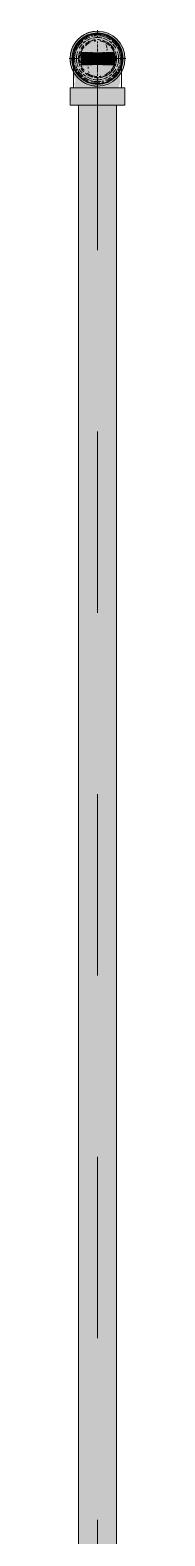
# Model space of a CAD drawing. Header units: millimetres. Extents: x -4000 to 187956, y -58990 to 162485.
# Drawn here: x 59225 to 59275, y 138157 to 139475 of the extents above; entities that cross this region are included whole.
import ezdxf

# ---------------------------------------------------------------- set-up
doc = ezdxf.new("R2010")
doc.units = ezdxf.units.MM
doc.linetypes.add('Dash 1_16_', pattern=[317.5, 158.75, -158.75])
for name, color, linetype, lineweight in [('F-SPRN', 3, 'Continuous', 9), ('P-PIPE', 3, 'Continuous', 9), ('P-PIPE-CNTR', 3, 'Continuous', 9)]:
    doc.layers.add(name, color=color, linetype=linetype, lineweight=lineweight)

# ---------------------------------------------------------------- blocks, each defined once
blk = doc.blocks.new('Sprinkler_Up - DN20-V965-FFS - TANG 1')
at = {"layer": 'F-SPRN', "transparency": 33554534}
for points in [[(-22.2, 0), (-3.9, 0.7), (-1.7, 2.9), (-1.2, 3.5), (-0.6, 4), (0.6, 4), (1.2, 3.5), (1.7, 2.9), (4.6, 0), (22.2, 0), (18, 13.1), (6.9, 21.2), (-6.9, 21.2), (-18, 13.1), (-20.5, 5.2)], [(0, -16.7), (4.3, -16.1), (11.8, -11.8), (16.1, -4.3), (15, 6.3), (11.8, 11.8), (8.3, 14.4), (0, 16.7), (-4.3, 16.1), (-11.8, 11.8), (-16.1, 4.3), (-16.1, -4.3), (-11.8, -11.8), (-8.3, -14.4)], [(0, -15.6), (7.8, -13.5), (13.5, -7.8), (15.1, -4), (14.1, 6.3), (13.5, 7.8), (7.8, 13.5), (0, 15.6), (-7.8, 13.5), (-11, 11), (-15.1, 4), (-15.1, -4), (-11, -11), (-7.8, -13.5)], [(0, -21.2), (6.9, -21.2), (18, -13.1), (22.2, 0), (3.9, -0.7), (1.7, -2.9), (1.2, -3.5), (0.6, -4), (-0.6, -4), (-1.2, -3.5), (-1.7, -2.9), (-4.6, 0), (-22.2, 0), (-18, -13.1), (-6.9, -21.2)], [(-10.9, -5.5), (-10.9, 5.4), (-14.5, 5.4), (-14.5, -5.5)], [(-7.7, -5.5), (-7.7, 5.4), (-10.9, 5.4), (-10.9, -5.5)], [(0, -5.5), (0, 5.4), (-7.7, 5.4), (-7.7, -5.5)], [(0, 0), (5.7, 0), (2.9, 4.9), (-2.9, 4.9), (-5.7, 0)], [(2.9, -4.9), (5.7, 0), (-5.7, 0), (-2.9, -4.9)], [(-4.6, 0), (4.6, 0), (0, 4.6)], [(0, -4.6), (4.6, 0), (-4.6, 0)], [(0, -2.6), (1.3, 0), (-1.8, 0)], [(-1.3, 0), (1.8, 0), (0, 2.6)], [(7.7, -5.5), (7.7, 5.4), (0, 5.4), (0, -5.5)], [(10.9, -5.5), (10.9, 5.4), (7.7, 5.4), (7.7, -5.5)], [(14.5, -5.5), (14.5, 5.4), (10.9, 5.4), (10.9, -5.5)]]:
    blk.add_hatch(color=1, dxfattribs=at).paths.add_polyline_path(points)
at = {"layer": 'F-SPRN', "color": 1}
for p, q in [((-11.5, 5.4), (-14.5, 5.4)), ((-14.5, 5.4), (-11.3, 5.4)), ((-14.5, 5.4), (-14.5, 3.7)), ((-14.5, 3.3), (-14.5, 0)), ((-11.5, 5.4), (-11.5, 4)), ((-10.9, 1.9), (-10.9, 3.6)), ((-10.8, 5.4), (-8, 5.4)), ((-8.1, 5.4), (-10.8, 5.4)), ((-8.1, 5.4), (-8.1, 2.8)), ((-8.1, 2.5), (-8.1, 0.7)), ((-7.7, 4.8), (-7.7, 2.7)), ((-7.7, 4.8), (-7.7, 2.7)), ((-7.7, 2.1), (-7.7, 0.5)), ((-7.7, 2.1), (-7.7, 0.5)), ((-6.7, 5.4), (-4.7, 5.4)), ((-5.8, 3.8), (-5.8, 2.2)), ((-2.1, 0), (-2.1, 0)), ((-2.1, 0), (-2.1, -0.1)), ((-2, 0.6), (-2, 0.5)), ((-2, 0.5), (-2, 0.5)), ((-0.6, 2), (-0.6, 2)), ((-0.5, 2), (-0.6, 2)), ((0, 2.1), (-0.1, 2.1)), ((2.1, 0), (2.1, 0.1)), ((2.1, 0), (2.1, 0)), ((4.7, 5.4), (6.5, 5.4)), ((7.7, 5.4), (10.8, 5.4)), ((7.7, 5.2), (7.7, 2.7)), ((7.7, 5.2), (7.7, 2.7)), ((7.7, 2.3), (7.7, 0.5)), ((7.7, 2.3), (7.7, 0.5)), ((10.8, 5.4), (8.1, 5.4)), ((8.1, 5.4), (8.1, 2.8)), ((8.1, 2.5), (8.1, 0.4)), ((10.9, 5.4), (14.5, 5.4)), ((10.9, 3.6), (10.9, 0.2)), ((14.5, 5.4), (11.5, 5.4)), ((11.5, 5.4), (11.5, 4)), ((11.5, 3), (11.5, 0.2)), ((14.5, 5.4), (14.5, -5.5)), ((-14.5, -1.3), (-14.5, -3.7)), ((-11.1, -5.5), (-14.5, -5.5)), ((-14.5, -5.5), (-11.5, -5.5)), ((-10.9, -2.6), (-10.9, -1.3)), ((-10.8, -5.5), (-8.1, -5.5)), ((-7.8, -5.5), (-10.8, -5.5)), ((-8.1, -4.2), (-8.1, -5.5)), ((-7.7, -2.7), (-7.7, -4)), ((-7.7, -2.7), (-7.7, -4)), ((-7, -5.5), (-5.8, -5.5)), ((-4.8, -5.5), (-7, -5.5)), ((-5.8, -2.3), (-5.8, -3.8)), ((0, -2.1), (0.1, -2.1)), ((7, -5.5), (4.8, -5.5)), ((5.8, -2.2), (5.8, -3.8)), ((5.8, -5.5), (7, -5.5)), ((7.7, -0.5), (7.7, -2.3)), ((7.7, -0.5), (7.7, -2.3)), ((7.7, -2.7), (7.7, -5.4)), ((7.7, -2.7), (7.7, -5.4)), ((10.8, -5.5), (7.7, -5.5)), ((8.1, -0.4), (8.1, -2.5)), ((8.1, -2.8), (8.1, -5.5)), ((8.1, -5.5), (10.8, -5.5)), ((10.9, -0.2), (10.9, -3.6)), ((14.5, -5.5), (10.9, -5.5)), ((11.5, -0.2), (11.5, -3)), ((11.5, -4), (11.5, -5.5)), ((11.5, -5.5), (14.5, -5.5))]:
    blk.add_line(p, q, dxfattribs=at)
at = {"layer": 'F-SPRN', "color": 1, "flags": 128}
for points in [[(-2, 0.5), (-2, 0.4), (-2.1, 0.3), (-2.1, 0.2), (-2.1, 0.1), (-2.1, 0)], [(-0.6, 2), (-0.7, 2), (-0.8, 1.9), (-0.9, 1.9), (-0.9, 1.9), (-1, 1.8), (-1.1, 1.8), (-1.2, 1.7), (-1.2, 1.7), (-1.3, 1.6), (-1.4, 1.6), (-1.4, 1.5), (-1.5, 1.5), (-1.5, 1.4), (-1.6, 1.3), (-1.6, 1.3), (-1.7, 1.2), (-1.7, 1.1), (-1.8, 1.1), (-1.8, 1), (-1.9, 0.9), (-1.9, 0.8), (-1.9, 0.8), (-2, 0.7), (-2, 0.6)], [(-0.1, 2.1), (-0.1, 2.1), (-0.2, 2.1), (-0.3, 2.1), (-0.4, 2), (-0.5, 2)], [(2.1, 0.1), (2.1, 0.2), (2.1, 0.2), (2.1, 0.3), (2, 0.4), (2, 0.5), (2, 0.6), (2, 0.7), (1.9, 0.7), (1.9, 0.8), (1.9, 0.9), (1.8, 1), (1.8, 1), (1.8, 1.1), (1.7, 1.2), (1.7, 1.2), (1.6, 1.3), (1.6, 1.4), (1.5, 1.4), (1.4, 1.5), (1.4, 1.5), (1.3, 1.6), (1.3, 1.7), (1.2, 1.7), (1.1, 1.7), (1.1, 1.8), (1, 1.8), (0.9, 1.9), (0.8, 1.9), (0.8, 1.9), (0.7, 2), (0.6, 2), (0.5, 2), (0.4, 2), (0.4, 2), (0.3, 2.1), (0.2, 2.1), (0.1, 2.1), (0, 2.1)], [(-2.1, -0.1), (-2.1, -0.2), (-2.1, -0.2), (-2.1, -0.3)], [(-2.1, -0.3), (-2, -0.4), (-2, -0.5), (-2, -0.6), (-2, -0.7), (-1.9, -0.7), (-1.9, -0.8), (-1.9, -0.9), (-1.8, -1), (-1.8, -1), (-1.8, -1.1), (-1.7, -1.2), (-1.7, -1.2), (-1.6, -1.3), (-1.6, -1.4), (-1.5, -1.4), (-1.4, -1.5), (-1.4, -1.5), (-1.3, -1.6), (-1.3, -1.7), (-1.2, -1.7), (-1.1, -1.7), (-1.1, -1.8), (-1, -1.8), (-0.9, -1.9), (-0.8, -1.9), (-0.8, -1.9), (-0.7, -2), (-0.6, -2), (-0.5, -2), (-0.4, -2), (-0.4, -2), (-0.3, -2.1), (-0.2, -2.1), (-0.1, -2.1), (0, -2.1)], [(0.1, -2.1), (0.1, -2.1), (0.2, -2.1), (0.3, -2.1), (0.4, -2), (0.5, -2), (0.6, -2), (0.6, -2), (0.7, -2), (0.8, -1.9), (0.9, -1.9), (0.9, -1.9), (1, -1.8), (1.1, -1.8), (1.2, -1.7), (1.2, -1.7), (1.3, -1.6), (1.4, -1.6), (1.4, -1.5), (1.5, -1.5), (1.5, -1.4), (1.6, -1.3), (1.6, -1.3), (1.7, -1.2), (1.7, -1.1), (1.8, -1.1), (1.8, -1), (1.9, -0.9), (1.9, -0.8), (1.9, -0.8), (2, -0.7), (2, -0.6), (2, -0.5), (2, -0.5), (2, -0.4), (2.1, -0.3), (2.1, -0.2), (2.1, -0.1), (2.1, 0)]]:
    blk.add_lwpolyline(points, dxfattribs=at)
at = {"layer": 'F-SPRN', "color": 1}
for radius, start, end in [(22.2, 360, 180), (21.9, 126.6942, 143.2701), (21.9, 108.2621, 125.7507), (16.7, 121.4181, 130.5751), (16.7, 121.4181, 130.5751), (15.6, 120.5262, 133.2078), (15.6, 120.5262, 133.2078), (16.7, 106.5995, 120), (16.7, 106.5995, 120), (15.6, 114.4363, 119.9813), (15.6, 114.4363, 119.9813), (21.9, 99.348, 107.901), (16.7, 96.4143, 105), (16.7, 96.4143, 105), (21.9, 90.145, 98.8503), (15.6, 95.5762, 100.6843), (15.6, 95.5762, 100.6843), (16.7, 83.0684, 90), (16.7, 83.0684, 90), (21.9, 72.5583, 89.4624), (15.6, 75.573, 80.5892), (15.6, 75.573, 80.5892), (15.6, 67.5614, 74.5481), (15.6, 67.5614, 74.5481), (16.7, 60, 75), (16.7, 60, 75), (15.6, 60.0187, 65.5637), (15.6, 60.0187, 65.5637), (21.9, 54.2493, 71.7379), (15.6, 46.7922, 60), (15.6, 46.7922, 60), (16.7, 49.4249, 58.5819), (16.7, 49.4249, 58.5819), (21.9, 36.7299, 53.3058), (21.9, 165.6773, 179.2615), (21.9, 144.7698, 162.401), (16.7, 167.6802, 180), (16.7, 167.6802, 180), (16.7, 157.6142, 164.9693), (16.7, 157.6142, 164.9693), (15.6, 166.4265, 180), (15.6, 166.4265, 180), (15.6, 156.3845, 165), (15.6, 156.3845, 165), (16.7, 136.7213, 149.931), (16.7, 136.7213, 149.931), (15.6, 150.9409, 156.0102), (15.6, 150.9409, 156.0102), (15.6, 138.4214, 150), (15.6, 138.4214, 150), (4.63, 155.7832, 180), (4.63, 155.7832, 180), (4.63, 109.0192, 138.2703), (4.63, 109.0192, 138.2703), (2.56, 109.0192, 168.8278), (2.56, 109.0192, 168.8278), (2.04, 109.0192, 180), (4.63, 17.9592, 90), (4.63, 17.9592, 90), (3.81, 57.0577, 90), (2.56, 14.5599, 90), (2.56, 14.5599, 90), (2.04, 10.4703, 90), (3.81, 16.1605, 43.8358), (15.6, 30, 41.5786), (15.6, 30, 41.5786), (16.7, 30, 43.2787), (16.7, 30, 43.2787), (15.6, 23.9898, 29.5646), (15.6, 23.9898, 29.5646), (15.6, 15, 23.6155), (15.6, 15, 23.6155), (15.6, 360, 13.6618), (15.6, 0, 13.6618), (16.7, 15, 22.3858), (16.7, 15, 22.3858), (16.7, 360, 12.3198), (16.7, 0, 12.3198), (21.9, 17.599, 35.2302), (21.9, 0.7385, 14.3227), (22.2, 180, 360), (21.9, 180.7385, 194.3227), (21.9, 195.1849, 215.2302), (21.9, 216.7299, 233.3058), (16.7, 180, 192.3198), (16.7, 180, 192.3198), (16.7, 195.0307, 204.6121), (16.7, 195.0307, 204.6121), (15.6, 181.9082, 193.6618), (15.6, 181.9082, 193.6618), (15.6, 197.3339, 209.5646), (15.6, 197.3339, 209.5646), (16.7, 210.069, 223.2787), (16.7, 210.069, 223.2787), (15.6, 212.5472, 221.5786), (15.6, 212.5472, 221.5786), (16.7, 229.4249, 238.5819), (16.7, 229.4249, 238.5819), (15.6, 233.795, 240), (15.6, 233.795, 240), (4.63, 197.9592, 0), (4.63, 197.9592, 360), (3.81, 196.1605, 360), (2.56, 191.1677, 0), (2.56, 191.1677, 360), (2.04, 190.4703, 0), (15.6, 300, 313.2078), (15.6, 300, 313.2078), (16.7, 301.4181, 310.5751), (16.7, 301.4181, 310.5751), (15.6, 318.4214, 330), (15.6, 318.4214, 330), (16.7, 316.7213, 330), (16.7, 316.7213, 330), (21.9, 306.6942, 323.2701), (15.6, 330.4354, 345), (15.6, 330.4354, 336.3845), (15.6, 339.6139, 345), (15.6, 346.3382, 360), (15.6, 346.3382, 360), (16.7, 335.3879, 345), (16.7, 335.3879, 345), (16.7, 347.6802, 360), (16.7, 347.6802, 360), (21.9, 324.7698, 344.8151), (21.9, 345.6773, 359.2615), (21.9, 234.2493, 251.7379), (16.7, 240, 255), (16.7, 240, 255), (15.6, 240.0187, 254.5481), (15.6, 240.0187, 254.5481), (21.9, 252.5583, 269.4624), (15.6, 255, 267.64), (15.6, 255, 267.64), (16.7, 263.0684, 270), (16.7, 263.0684, 270), (21.9, 270.145, 278.8503), (15.6, 275.5762, 280.6843), (15.6, 275.5762, 280.6843), (16.7, 276.4143, 285), (16.7, 276.4143, 285), (21.9, 279.348, 287.901), (16.7, 286.5995, 300), (16.7, 286.5995, 300), (15.6, 294.4363, 299.9813), (15.6, 294.4363, 299.9813), (21.9, 288.2621, 305.7507)]:
    blk.add_arc((0, 0), radius, start, end, dxfattribs=at)
blk = doc.blocks.new('Steel_Elbow_Threaded_HoaPhat - Standard-V966-FFS - TANG 1')
at = {"layer": 'P-PIPE', "lineweight": 13, "transparency": 33554534}
for points in [[(59250, 139426), (59256.2, 139426.8), (59262.1, 139429.2), (59267.1, 139433), (59270.9, 139438), (59273.3, 139443.8), (59274.1, 139450.1), (59273.3, 139456.4), (59270.9, 139462.1), (59267.1, 139467.1), (59262.1, 139471), (59256.2, 139473.4), (59250, 139474.2), (59243.8, 139473.4), (59237.9, 139471), (59233, 139467.1), (59229.1, 139462.1), (59226.7, 139456.3), (59225.9, 139450.1), (59227.6, 139441.7), (59229.1, 139438), (59233, 139433), (59237.9, 139429.2), (59243.8, 139426.8)], [(59229.1, 139409.5), (59250, 139409.5), (59250, 139424.7), (59225.9, 139424.7), (59226.7, 139409.5), (59227.6, 139409.5)], [(59274.1, 139409.5), (59273.3, 139424.7), (59250, 139424.7), (59250, 139409.5), (59273.3, 139409.5)]]:
    blk.add_hatch(color=1, dxfattribs=at).paths.add_polyline_path(points)
h = blk.add_hatch(color=1, dxfattribs=at)
h.paths.add_polyline_path([(59233.1, 139434.9), (59230.5, 139439.5), (59231.4, 139435.6)])
h.paths.add_polyline_path([(59230.4, 139424.7), (59250, 139424.7), (59250, 139428.9), (59242.8, 139430.2), (59244.1, 139428.3), (59236.6, 139433), (59232.6, 139437.1), (59233.8, 139431.9), (59231.4, 139435.6), (59229.1, 139441.6), (59229.4, 139433), (59230.5, 139433.3), (59230.6, 139429.2), (59229.3, 139428.9)])
h = blk.add_hatch(color=1, dxfattribs=at)
h.paths.add_polyline_path([(59257.2, 139430.2), (59259.7, 139430.2), (59255.9, 139428.3)])
h.paths.add_polyline_path([(59268.3, 139424.7), (59269.7, 139428.5), (59269.9, 139435.9), (59270.2, 139440), (59268.8, 139439.5), (59262.8, 139432.6), (59257.2, 139430.2), (59250, 139428.9), (59250, 139424.7), (59266, 139424.7)])
h.paths.add_polyline_path([(59265.7, 139433.4), (59266.1, 139435.6), (59268.2, 139436.4)])
at = {"layer": 'P-PIPE', "color": 20, "lineweight": 13}
for p, q in [((59233, 139462.7), (59233.6, 139463.4)), ((59234.7, 139464.7), (59235.3, 139465.3)), ((59236.5, 139466.4), (59237.2, 139466.9)), ((59237.2, 139466.9), (59237.9, 139467.4)), ((59239.3, 139468.3), (59240, 139468.7)), ((59241.6, 139469.5), (59242.3, 139469.8)), ((59242.3, 139469.8), (59243.1, 139470.1)), ((59249.8, 139471.2), (59250, 139471.2)), ((59252.5, 139471.1), (59253.4, 139471)), ((59261.2, 139468), (59261.9, 139467.5)), ((59261.9, 139467.5), (59262.6, 139467.1)), ((59262.6, 139467.1), (59263.3, 139466.5)), ((59264.6, 139465.4), (59265.2, 139464.8)), ((59266.3, 139463.6), (59266.8, 139462.9)), ((59266.8, 139462.9), (59267.3, 139462.2)), ((59267.3, 139462.2), (59267.8, 139461.5)), ((59228.9, 139450.1), (59228.9, 139450.1)), ((59228.9, 139449.5), (59228.9, 139449.7)), ((59228.9, 139449.3), (59228.9, 139449.5)), ((59228.9, 139448), (59228.9, 139448.4)), ((59229, 139452.6), (59229.1, 139453.5)), ((59229.5, 139455.1), (59229.7, 139455.9)), ((59267.8, 139461.5), (59268.2, 139460.8)), ((59268.2, 139460.8), (59268.7, 139460.1)), ((59268.7, 139460.1), (59269, 139459.3)), ((59269, 139459.3), (59269.4, 139458.5)), ((59270.3, 139456.2), (59270.5, 139455.3)), ((59270.8, 139453.7), (59271, 139452.8)), ((59271.1, 139451.2), (59271.1, 139450.3)), ((59271.1, 139450.3), (59271.2, 139450.1)), ((59271.2, 139450.1), (59271.2, 139450.1)), ((59228.9, 139447.5), (59228.9, 139448)), ((59228.9, 139442.9), (59228.9, 139443.6)), ((59228.9, 139442.2), (59228.9, 139442.9)), ((59228.9, 139439), (59228.9, 139439.8)), ((59228.9, 139438.2), (59228.9, 139439)), ((59271.2, 139448.1), (59271.2, 139447.7)), ((59271.2, 139447.7), (59271.2, 139447.2)), ((59271.2, 139445.1), (59271.2, 139444.4)), ((59271.2, 139444.4), (59271.2, 139443.8)), ((59271.2, 139443.8), (59271.2, 139443.1)), ((59271.2, 139439.2), (59271.2, 139438.4)), ((59225.9, 139424.7), (59225.9, 139409.5)), ((59230.3, 139424.7), (59225.9, 139424.7)), ((59250, 139424.7), (59225.9, 139424.7)), ((59228.9, 139424.7), (59242.8, 139424.7)), ((59230.1, 139424.7), (59231.7, 139424.7)), ((59233, 139424.7), (59230.3, 139424.7)), ((59231.7, 139424.7), (59232.8, 139424.7)), ((59233.8, 139424.7), (59236.4, 139424.7)), ((59242.7, 139424.7), (59234, 139424.7)), ((59236.4, 139424.7), (59242.8, 139424.7)), ((59243.7, 139424.7), (59250, 139424.7)), ((59243.7, 139424.7), (59250, 139424.7)), ((59250, 139424.7), (59243.8, 139424.7)), ((59256.2, 139424.7), (59250, 139424.7)), ((59274.1, 139424.7), (59250, 139424.7)), ((59250, 139424.7), (59256.3, 139424.7)), ((59250, 139424.7), (59256.3, 139424.7)), ((59257.2, 139424.7), (59263.6, 139424.7)), ((59257.2, 139424.7), (59271.2, 139424.7)), ((59266, 139424.7), (59257.3, 139424.7)), ((59263.6, 139424.7), (59266.2, 139424.7)), ((59268.5, 139424.7), (59267.1, 139424.7)), ((59267.2, 139424.7), (59268.3, 139424.7)), ((59274.1, 139424.7), (59268.5, 139424.7)), ((59274.1, 139409.5), (59274.1, 139424.7)), ((59225.9, 139409.5), (59233, 139409.5)), ((59225.9, 139409.5), (59250, 139409.5)), ((59233.8, 139409.5), (59237.9, 139409.5)), ((59238.2, 139409.5), (59250, 139409.5)), ((59250, 139409.5), (59261.8, 139409.5)), ((59250, 139409.5), (59274.1, 139409.5)), ((59262.1, 139409.5), (59266.2, 139409.5)), ((59267.1, 139409.5), (59274.1, 139409.5))]:
    blk.add_line(p, q, dxfattribs=at)
at = {"layer": 'P-PIPE', "color": 20, "lineweight": 13, "flags": 128}
for points in [[(59232.1, 139461.3), (59232.5, 139462), (59233, 139462.7)], [(59233.6, 139463.4), (59234.1, 139464), (59234.7, 139464.7)], [(59235.3, 139465.3), (59235.9, 139465.8), (59236.5, 139466.4)], [(59237.9, 139467.4), (59238.6, 139467.9), (59239.3, 139468.3)], [(59240, 139468.7), (59240.8, 139469.1), (59241.6, 139469.5)], [(59243.1, 139470.1), (59243.9, 139470.3), (59244.8, 139470.6)], [(59244.8, 139470.6), (59245.6, 139470.8), (59246.4, 139470.9)], [(59246.4, 139470.9), (59247.2, 139471.1), (59248.1, 139471.1)], [(59248.1, 139471.1), (59248.9, 139471.2), (59249.8, 139471.2)], [(59250, 139471.2), (59250.8, 139471.2), (59251.7, 139471.2), (59252.5, 139471.1)], [(59253.4, 139471), (59254.2, 139470.8), (59255, 139470.6)], [(59255, 139470.6), (59255.8, 139470.4), (59256.7, 139470.2)], [(59256.7, 139470.2), (59257.5, 139469.9), (59258.2, 139469.6), (59259, 139469.2), (59259.8, 139468.8)], [(59259.8, 139468.8), (59260.5, 139468.4), (59261.2, 139468)], [(59263.3, 139466.5), (59263.9, 139466), (59264.6, 139465.4)], [(59265.2, 139464.8), (59265.8, 139464.2), (59266.3, 139463.6)], [(59228.9, 139450.1), (59228.9, 139450.9), (59228.9, 139451.8), (59229, 139452.6)], [(59228.9, 139449.7), (59228.9, 139449.9), (59228.9, 139450), (59228.9, 139450.1)], [(59228.9, 139448.4), (59228.9, 139448.7), (59228.9, 139449), (59228.9, 139449.3)], [(59229.1, 139453.5), (59229.3, 139454.3), (59229.5, 139455.1)], [(59229.7, 139455.9), (59229.9, 139456.7), (59230.2, 139457.5), (59230.5, 139458.3), (59230.9, 139459.1), (59231.2, 139459.9)], [(59231.2, 139459.9), (59231.6, 139460.6), (59232.1, 139461.3)], [(59269.4, 139458.5), (59269.7, 139457.8), (59270, 139457), (59270.3, 139456.2)], [(59270.5, 139455.3), (59270.7, 139454.5), (59270.8, 139453.7)], [(59271, 139452.8), (59271.1, 139452), (59271.1, 139451.2)], [(59271.2, 139450.1), (59271.2, 139450), (59271.2, 139449.9), (59271.2, 139449.8), (59271.2, 139449.6)], [(59271.2, 139449.6), (59271.2, 139449.4), (59271.2, 139449.1)], [(59271.2, 139449.1), (59271.2, 139448.8), (59271.2, 139448.5), (59271.2, 139448.1)], [(59228.9, 139446.1), (59228.9, 139446.6), (59228.9, 139447.1), (59228.9, 139447.5)], [(59228.9, 139444.9), (59228.9, 139445.5), (59228.9, 139446.1)], [(59228.9, 139443.6), (59228.9, 139444.3), (59228.9, 139444.9)], [(59228.9, 139439.8), (59228.9, 139440.6), (59228.9, 139441.4), (59228.9, 139442.2)], [(59228.9, 139424.7), (59228.9, 139425.7), (59228.9, 139426.7), (59228.9, 139427.7), (59228.9, 139428.7), (59228.9, 139429.7), (59228.9, 139430.7), (59228.9, 139431.7), (59228.9, 139432.7), (59228.9, 139433.6), (59228.9, 139434.6), (59228.9, 139435.5), (59228.9, 139436.4), (59228.9, 139437.3), (59228.9, 139438.2)], [(59271.2, 139447.2), (59271.2, 139446.7), (59271.2, 139446.2)], [(59271.2, 139446.2), (59271.2, 139445.6), (59271.2, 139445.1)], [(59271.2, 139443.1), (59271.2, 139442.4), (59271.2, 139441.6), (59271.2, 139440.9), (59271.2, 139440.1), (59271.2, 139439.2)], [(59271.2, 139438.4), (59271.2, 139437.5), (59271.2, 139436.6), (59271.2, 139435.7), (59271.2, 139434.8), (59271.2, 139433.9), (59271.2, 139432.9), (59271.2, 139432), (59271.2, 139431), (59271.2, 139430), (59271.2, 139429), (59271.2, 139428), (59271.2, 139427), (59271.2, 139426), (59271.2, 139424.9), (59271.2, 139424.7)]]:
    blk.add_lwpolyline(points, dxfattribs=at)
at = {"layer": 'P-PIPE', "color": 20, "lineweight": 13}
for radius, start, end in [(24.1, 90, 270), (24.1, 90, 164.8633), (21.1, 130, 141.5729), (21.1, 112.9314, 123.6981), (21.1, 99.9303, 104.963), (21.1, 91.1041, 98.9613), (24.1, 270, 90), (24.1, 270, 90), (21.1, 75.037, 90), (21.1, 54.2198, 67.6765), (21.1, 38.4271, 50), (24.1, 165, 270), (24.1, 164.8633, 165), (21.1, 172.2328, 178.0289), (21.1, 181.9562, 187.2796), (21.1, 165.7343, 170), (21.1, 154.6252, 162.3991), (21.1, 150.0026, 154.1966), (21.1, 25.3748, 29.9974), (21.1, 17.6009, 24.7351), (21.1, 10, 14.2657), (21.1, 1.9711, 7.7672), (21.1, 352.7204, 358.0438), (21.1, 195.0335, 203.6422), (21.1, 205.3678, 209.9924), (21.1, 213.7408, 218.4146), (21.1, 218.9512, 230), (21.1, 310, 321.0488), (21.1, 321.5854, 326.2592), (21.1, 330.0076, 334.6322), (21.1, 336.3578, 344.9665), (21.1, 345.7465, 350), (21.1, 234.1976, 239.9895), (21.1, 240.7988, 247.0623), (21.1, 255.0343, 270), (21.1, 270, 275.2662), (21.1, 279.9464, 284.9657), (21.1, 292.3295, 305.8024)]:
    blk.add_arc((59250, 139450.1), radius, start, end, dxfattribs=at)
blk = doc.blocks.new('Steel_Transition_Threaded_HoaPhat - Standard-V967-FFS - TANG 1')
at = {"layer": 'P-PIPE', "lineweight": 13, "transparency": 33554534}
h = blk.add_hatch(color=1, dxfattribs=at)
h.paths.add_polyline_path([(59250, 139427.6), (59255.8, 139428.4), (59261.3, 139430.6), (59265.9, 139434.2), (59269.5, 139438.8), (59271.7, 139444.3), (59272.5, 139450.1), (59271.5, 139456.4), (59269.5, 139461.3), (59265.9, 139466), (59261.3, 139469.6), (59255.8, 139471.8), (59250, 139472.6), (59244.2, 139471.8), (59238.8, 139469.6), (59234.1, 139466), (59230.5, 139461.3), (59228.3, 139455.9), (59227.6, 139449.2), (59228.3, 139444.3), (59230.5, 139438.8), (59234.1, 139434.2), (59238.8, 139430.6), (59244.2, 139428.4)])
h.paths.add_polyline_path([(59250, 139430), (59244.8, 139430.7), (59240, 139432.7), (59235.8, 139435.9), (59232.6, 139440), (59230.6, 139444.9), (59229.9, 139450.1), (59231, 139456.4), (59232.6, 139460.1), (59235.8, 139464.3), (59240, 139467.5), (59244.8, 139469.5), (59250, 139470.2), (59255.2, 139469.5), (59260.1, 139467.5), (59264.2, 139464.3), (59269, 139456.4), (59269.4, 139455.3), (59270.1, 139450.1), (59269.4, 139444.9), (59267.4, 139440), (59264.2, 139435.9), (59260.1, 139432.7), (59255.2, 139430.7)])
for points in [[(59250, 139430), (59250, 139433.7), (59241.8, 139435.9), (59235.8, 139441.9), (59233.6, 139450.1), (59235.8, 139458.3), (59241.8, 139464.3), (59250, 139466.5), (59250, 139470.2), (59244.8, 139469.5), (59240, 139467.5), (59235.8, 139464.3), (59231, 139456.4), (59230.6, 139455.3), (59229.9, 139450.1), (59230.6, 139444.9), (59232.6, 139440), (59235.8, 139435.9), (59240, 139432.7), (59244.8, 139430.7)], [(59250, 139431.6), (59254.8, 139432.2), (59259.3, 139434.1), (59263.1, 139437), (59266, 139440.8), (59267.9, 139445.3), (59268.5, 139450.1), (59267.2, 139456.4), (59266, 139459.3), (59263.1, 139463.2), (59259.3, 139466.1), (59254.8, 139468), (59250, 139468.6), (59245.2, 139468), (59240.8, 139466.1), (59236.9, 139463.2), (59232.8, 139456.4), (59232.1, 139454.9), (59231.5, 139450.1), (59232.1, 139445.3), (59234, 139440.8), (59236.9, 139437), (59240.8, 139434.1), (59245.2, 139432.2)], [(59250, 139430), (59255.2, 139430.7), (59260.1, 139432.7), (59264.2, 139435.9), (59267.4, 139440), (59269.4, 139444.9), (59270.1, 139450.1), (59269, 139456.4), (59267.4, 139460.1), (59264.2, 139464.3), (59260.1, 139467.5), (59255.2, 139469.5), (59250, 139470.2), (59250, 139466.5), (59258.2, 139464.3), (59264.2, 139458.3), (59266.4, 139450.1), (59264.2, 139441.9), (59258.2, 139435.9), (59250, 139433.7)]]:
    blk.add_hatch(color=1, dxfattribs=at).paths.add_polyline_path(points)
at = {"layer": 'P-PIPE', "color": 20, "lineweight": 13}
for radius, start, end in [(22.5, 90, 180), (22.5, 90, 270), (20.1, 128.8856, 148.1553), (18.5, 136.4297, 150), (18.5, 136.4297, 150), (18.5, 123.4976, 133.2041), (18.5, 123.4976, 133.2041), (20.1, 109.6859, 125.0043), (16.4, 121.0738, 128.0319), (18.5, 106.819, 120), (18.5, 106.819, 120), (16.4, 115.1607, 120), (16.4, 107.4657, 111.9681), (20.1, 100.9975, 105), (18.5, 91.4353, 103.2046), (18.5, 91.4353, 103.2046), (16.4, 96.2132, 104.6042), (20.1, 90.5246, 98.5089), (22.5, 270, 90), (22.5, 270, 90), (18.5, 78.0986, 90), (18.5, 78.0986, 90), (20.1, 75.0607, 87.9279), (18.5, 60, 75), (18.5, 60, 75), (16.4, 66.9681, 72.9388), (20.1, 54.9957, 75), (16.4, 50.4733, 56.6389), (18.5, 46.7959, 56.5024), (18.5, 46.7959, 56.5024), (20.1, 31.8447, 51.1144), (18.5, 30, 43.5703), (18.5, 30, 43.5703), (22.5, 180, 182.2674), (22.5, 182.2674, 270), (20.1, 166.0499, 193.9501), (20.1, 161.6229, 165), (20.1, 150, 161.6229), (18.5, 166.5939, 193.4061), (18.5, 166.5939, 193.4061), (18.5, 159.9387, 165), (18.5, 159.9387, 165), (16.4, 168.5467, 178.9063), (16.4, 184.8393, 191.4533), (16.4, 158.0319, 163.506), (16.4, 143.5463, 150), (16.4, 30, 38.0319), (16.4, 353.5463, 8.0319), (20.1, 18.3771, 30), (18.5, 15, 20.0613), (18.5, 15, 20.0613), (18.5, 346.5939, 13.4061), (18.5, 346.5939, 13.4061), (20.1, 15, 18.3771), (20.1, 346.0499, 13.9501), (20.1, 197.2551, 210), (18.5, 195, 202.3768), (18.5, 195, 202.3768), (20.1, 211.8447, 231.1144), (18.5, 210, 223.5703), (18.5, 210, 223.5703), (16.4, 210.6635, 216.4537), (18.5, 226.7959, 236.5024), (18.5, 226.7959, 236.5024), (16.4, 230.4733, 236.6389), (16.4, 240, 246.5955), (16.4, 293.4045, 300), (18.5, 303.4976, 313.2041), (18.5, 303.4976, 313.2041), (20.1, 308.8856, 328.1553), (18.5, 316.4297, 330), (18.5, 316.4297, 330), (16.4, 338.0319, 342.8691), (18.5, 337.6232, 345), (18.5, 337.6232, 345), (20.1, 330, 342.7449), (20.1, 234.9957, 255), (18.5, 240, 255), (18.5, 240, 255), (16.4, 250.3629, 255), (20.1, 255.0607, 267.9279), (18.5, 258.0986, 270), (18.5, 258.0986, 270), (16.4, 264.1652, 268.506), (20.1, 270.5246, 278.5089), (18.5, 271.4353, 283.2046), (18.5, 271.4353, 283.2046), (16.4, 276.2132, 283.9063), (20.1, 280.9975, 285), (16.4, 287.4657, 291.9681), (18.5, 286.819, 300), (18.5, 286.819, 300), (20.1, 289.6859, 305.0043)]:
    blk.add_arc((59250, 139450.1), radius, start, end, dxfattribs=at)

msp = doc.modelspace()

# ---------------------------------------------------------------- hatches: boundary and pattern name
at = {"layer": 'P-PIPE', "lineweight": 5, "transparency": 33554534}
for points in [[(59241.7, 139435.6), (59242.8, 139437.6), (59241.7, 139441.7), (59242.8, 139445.9), (59245.8, 139449), (59257.2, 139454.3), (59258.4, 139458.4), (59257.2, 139462.6), (59255.9, 139464.3), (59250, 139466.8), (59241.7, 139464.6), (59235.5, 139458.4), (59233.3, 139450.1), (59235.5, 139441.7), (59238.2, 139438.3)], [(59250, 136742.6), (59250, 139409.5), (59233.3, 139409.5), (59233.9, 136742.6), (59245.7, 136742.6)], [(59250, 136742.6), (59266.7, 136742.6), (59266.1, 139409.5), (59250, 139409.5), (59250, 136828.3)]]:
    msp.add_hatch(color=1, dxfattribs=at).paths.add_polyline_path(points)
at = {"layer": 'P-PIPE', "transparency": 33554534}
msp.add_hatch(color=1, dxfattribs=at).paths.add_polyline_path([(59250, 139433.4), (59258.4, 139435.6), (59261.8, 139438.3), (59266.1, 139445.8), (59266.1, 139454.4), (59261.8, 139461.9), (59258.4, 139464.6), (59250, 139466.8), (59245.7, 139466.2), (59238.2, 139461.9), (59233.9, 139454.4), (59233.9, 139445.8), (59238.2, 139438.3), (59241.7, 139435.6)])

# ---------------------------------------------------------------- linework, layer by layer
at = {"layer": 'P-PIPE', "color": 20, "lineweight": 13}
for p, q in [((59233.3, 139409.5), (59233.3, 136742.6)), ((59237.9, 139409.5), (59233.3, 139409.5)), ((59261.8, 139409.5), (59238.2, 139409.5)), ((59266.7, 139409.5), (59262.1, 139409.5)), ((59266.7, 136742.6), (59266.7, 139409.5))]:
    msp.add_line(p, q, dxfattribs=at)
at = {"layer": 'P-PIPE', "color": 1}
for centre, radius, start, end in [((59250, 139458.4), 8.35, 69.0027, 79.2369), ((59250, 139458.4), 8.35, 20.1285, 29.0413), ((59250, 139450.1), 16.7, 46.0317, 57.203), ((59250, 139450.1), 16.7, 39.3092, 45.2846), ((59250, 139450.1), 16.7, 170.1108, 177.203), ((59250, 139450.1), 16.7, 182.797, 189.8892), ((59250, 139450.1), 16.7, 157.579, 164.2722), ((59250, 139441.7), 8.35, 115.6806, 125.5287), ((59250, 139441.7), 8.35, 100.6842, 114.0387), ((59250, 139441.7), 8.35, 90, 100.6842), ((59250, 139458.4), 8.35, 270, 280.6842), ((59250, 139458.4), 8.35, 316.3183, 330), ((59250, 139458.4), 8.35, 8.0385, 17.9918), ((59250, 139458.4), 8.35, 352.2824, 1.6717), ((59250, 139450.1), 16.7, 32.3031, 39.2955), ((59250, 139450.1), 16.7, 26.1093, 31.0974), ((59250, 139450.1), 16.7, 16.9375, 22.421), ((59250, 139450.1), 16.7, 4.3093, 9.8892), ((59250, 139450.1), 16.7, 190.2154, 195.2487), ((59250, 139450.1), 16.7, 231.8726, 237.203), ((59250, 139441.7), 8.35, 172.0327, 181.5407), ((59250, 139441.7), 8.35, 199.9004, 209.0413), ((59250, 139441.7), 8.35, 131.0366, 150), ((59250, 139441.7), 8.35, 226.6998, 237.8461), ((59250, 139450.1), 16.7, 308.1274, 313.9683), ((59250, 139450.1), 16.7, 314.7154, 320.6908), ((59250, 139450.1), 16.7, 328.9026, 336.686), ((59250, 139450.1), 16.7, 337.2636, 343.0625), ((59250, 139441.7), 8.35, 249.0027, 259.2369), ((59250, 139450.1), 16.7, 264.6626, 273.5288)]:
    msp.add_arc(centre, radius, start, end, dxfattribs=at)
at = {"layer": 'P-PIPE-CNTR', "color": 1, "linetype": 'Dash 1_16_'}
for p, q in [((59250, 139472.6), (59250, 139475.1)), ((59250, 139471.2), (59250, 139472.6)), ((59250, 139468.6), (59250, 139470.2)), ((59250, 139463.6), (59250, 139465.2)), ((59250, 139459.8), (59250, 139462.6)), ((59225, 139450.1), (59227.5, 139450.1)), ((59227.8, 139450.1), (59231.5, 139450.1)), ((59231.5, 139450.1), (59233.3, 139450.1)), ((59236.9, 139450.1), (59240.4, 139450.1)), ((59240.4, 139450.1), (59242.3, 139450.1)), ((59245.4, 139450.1), (59247.6, 139450.1)), ((59248.7, 139450.1), (59250, 139450.1)), ((59250, 139456.4), (59250, 139459.1)), ((59250, 139452.6), (59250, 139454.3)), ((59250, 139450.1), (59250, 139452.1)), ((59250, 139448), (59250, 139450.1)), ((59250, 139450.1), (59251.3, 139450.1)), ((59251.8, 139450.1), (59254.6, 139450.1)), ((59255.7, 139450.1), (59263.5, 139450.1)), ((59266.4, 139450.1), (59268.5, 139450.1)), ((59268.5, 139450.1), (59272.2, 139450.1)), ((59272.5, 139450.1), (59275, 139450.1)), ((59250, 139445.9), (59250, 139447.5)), ((59250, 139441.1), (59250, 139444.6)), ((59250, 139438.1), (59250, 139440.4)), ((59250, 139435), (59250, 139436.5)), ((59250, 139432.2), (59250, 139433.4)), ((59250, 139430), (59250, 139431.6)), ((59250, 139427.6), (59250, 139428.9)), ((59250, 139425.1), (59250, 139427.6)), ((59250, 136742.6), (59250, 139409.5)), ((59250, 136742.6), (59250, 139409.5))]:
    msp.add_line(p, q, dxfattribs=at)
at = {"layer": 'P-PIPE-CNTR', "color": 20, "lineweight": 13}
for p, q in [((59250, 139449.5), (59250, 139450.1)), ((59250, 139447.7), (59250, 139449.2)), ((59250, 139442.6), (59250, 139446)), ((59250, 139441.4), (59250, 139442.6)), ((59250, 139438.8), (59250, 139440.8)), ((59250, 139435.7), (59250, 139437.2)), ((59250, 139432.9), (59250, 139434.1)), ((59250, 139430.5), (59250, 139432.2)), ((59250, 139428), (59250, 139429.4)), ((59250, 139426.1), (59250, 139427.9)), ((59250, 139424.7), (59250, 139426.1)), ((59250, 139409.5), (59250, 139424.7))]:
    msp.add_line(p, q, dxfattribs=at)

# ---------------------------------------------------------------- block references
at = {"layer": 'F-SPRN', "color": 1}
msp.add_blockref('Sprinkler_Up - DN20-V965-FFS - TANG 1', (59250, 139450.1), dxfattribs=at)
at = {"layer": 'P-PIPE', "color": 20, "lineweight": 13}
for name in ['Steel_Elbow_Threaded_HoaPhat - Standard-V966-FFS - TANG 1', 'Steel_Transition_Threaded_HoaPhat - Standard-V967-FFS - TANG 1']:
    msp.add_blockref(name, (0, 0), dxfattribs=at)

doc.saveas('drawing.dxf')
